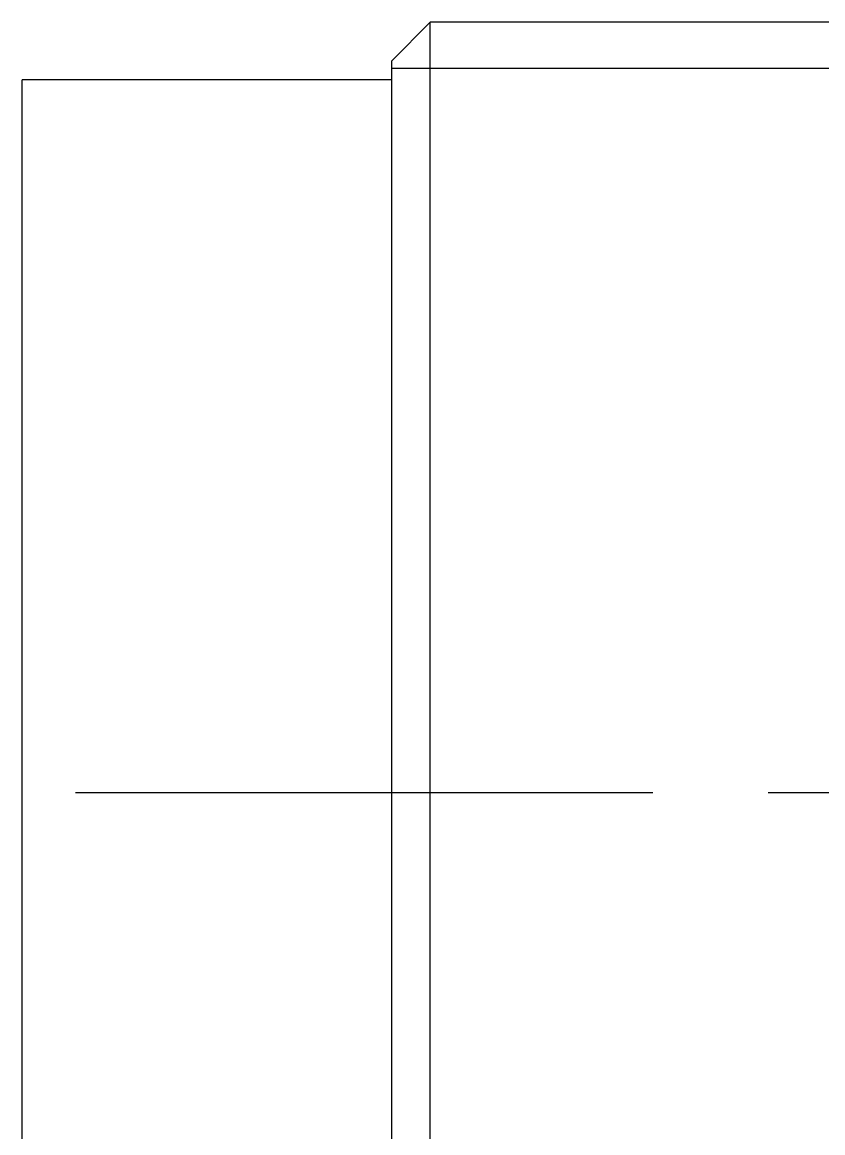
# Model space of a CAD drawing. Extents: x -644 to 649, y 141 to 558.
# Drawn here: x -493.57 to -483.17, y 226.33 to 240.75 of the extents above; entities that cross this region are included whole.
import ezdxf

# ---------------------------------------------------------------- set-up
doc = ezdxf.new("R2010")
doc.units = 0
doc.linetypes.add('CENTER', pattern=[12, 7.5, -1.5, 1.5, -1.5])
doc.linetypes.add('CONTINOUS', pattern=[0])
doc.layers.get('0').update_dxf_attribs({"linetype": 'CONTINUOUS'})
doc.layers.add('CENTER', color=1, linetype='CENTER')

msp = doc.modelspace()

# ---------------------------------------------------------------- linework, layer by layer
at = {"color": 7, "linetype": 'CONTINOUS'}
for p, q in [((-488.273, 240.751), (-488.773, 240.251)), ((-488.273, 220.751), (-488.273, 240.751)), ((-478.773, 240.751), (-488.273, 240.751)), ((-488.773, 221.251), (-488.773, 240.251)), ((-478.773, 240.151), (-488.773, 240.151)), ((-493.573, 221.501), (-493.573, 240.001)), ((-488.773, 240.001), (-493.573, 240.001))]:
    msp.add_line(p, q, dxfattribs=at)
at = {"layer": 'CENTER', "color": 1, "linetype": 'CENTER'}
msp.add_line((-504.882, 230.751), (-469.773, 230.751), dxfattribs=at)

doc.saveas('drawing.dxf')
